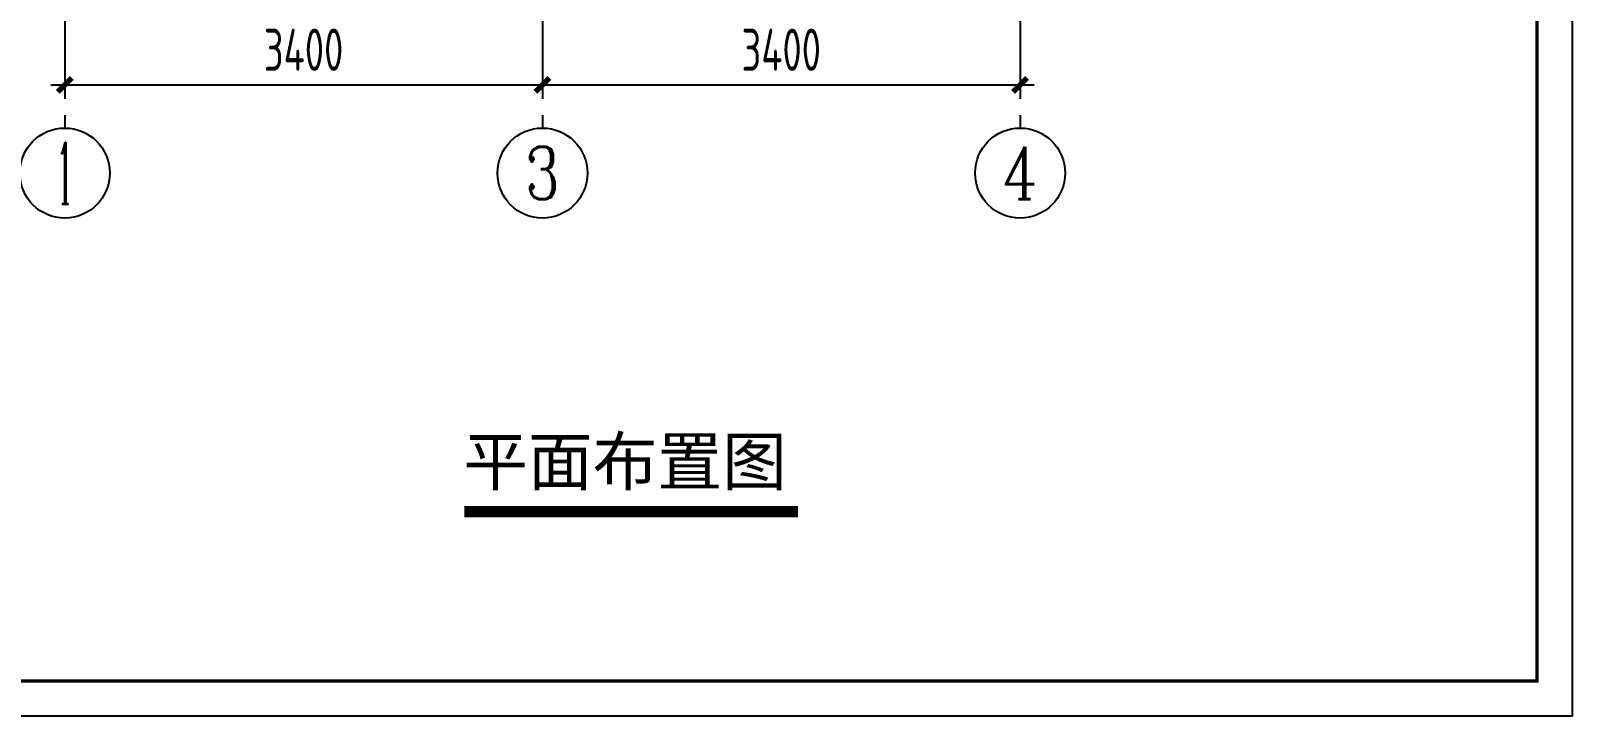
# Model space of a CAD drawing. Header units: millimetres. Extents: x -133666 to 880576, y -269375 to 86941.
# Drawn here: x 26232 to 37204, y -259735 to -254862 of the extents above; entities that cross this region are included whole.
import ezdxf
from ezdxf.enums import TextEntityAlignment as Align

# ---------------------------------------------------------------- set-up
doc = ezdxf.new("R2010")
doc.units = ezdxf.units.MM
doc.header["$LTSCALE"] = 1000
doc.linetypes.add('CENTER', pattern=[50.8, 31.75, -6.35, 6.35, -6.35])
doc.linetypes.add('CENTER2', pattern=[1.125, 0.75, -0.125, 0.125, -0.125])
doc.layers.get('0').update_dxf_attribs({"linetype": 'CONTINUOUS'})
doc.layers.get('Defpoints').update_dxf_attribs({"color": 6, "linetype": 'CONTINUOUS'})
for name, color, linetype in [('6#轴网(1-4)20181120$0$11 12 17 18 19 20 21 22-ZW$0$AXIS_轴号_A', 8, 'CONTINUOUS'), ('6#轴网(1-4)20181120$0$11 12 17 18 19 20 21 22-ZW$0$AXIS_轴文_A', 8, 'CONTINUOUS'), ('6#轴网(1-4)20181120$0$AXIS_TEXT', 8, 'CONTINUOUS'), ('AXIS', 253, 'CENTER'), ('BORDER', 7, 'CONTINUOUS'), ('DIM', 3, 'CONTINUOUS'), ('PUB_TEXT', 7, 'CONTINUOUS'), ('WALL', 2, 'CONTINUOUS')]:
    doc.layers.add(name, color=color, linetype=linetype)
doc.styles.add('6#轴网(1-4)20181120$0$11 12 17 18 19 20 21 22-ZW$0$_TCH_AXIS', font='COMPLEX', dxfattribs={"bigfont": 'GBCBIG'})
doc.styles.add('6#轴网(1-4)20181120$0$COMPLEX', font='COMPLEX')
doc.styles.add('ZZ', font='tssdeng.shx', dxfattribs={"width": 0.7, "bigfont": 'tssdchn.shx'})
doc.styles.add('黑体', font='simhei.ttf')
doc.dimstyles.new('TSSD_100_100', dxfattribs={"dimtxt": 300, "dimasz": 100, "dimexe": 100, "dimexo": 250, "dimgap": 100, "dimtad": 1, "dimdec": 0, "dimzin": 0, "dimdsep": 46, "dimtxsty": 'ZZ', "dimblk": 'ARCHTICK', "dimcen": 0, "dimdle": 100, "dimclrd": 256, "dimclrt": 7, "dimadec": 0, "dimazin": 0, "dimtfac": 1, "dimtdec": 0, "dimtix": 1, "dimtmove": 2, "dimatfit": 3, "dimfxl": 0, "dimtolj": 1, "dimtzin": 0, "dimarcsym": 0})

# ---------------------------------------------------------------- blocks, each defined once
blk = doc.blocks.new('6#轴网(1-4)20181120$0$_AXISO')
at = {"color": 8}
blk.add_circle((0, 0), 0.5, dxfattribs=at)
at = {"layer": '6#轴网(1-4)20181120$0$AXIS_TEXT', "color": 8, "style": '6#轴网(1-4)20181120$0$COMPLEX', "width": 1.041667}
blk.add_attdef('A', text='', height=0.56, dxfattribs=at).set_placement((-0.25, -0.28), (0.25, -0.28), align=Align.FIT)
blk = doc.blocks.new('_ArchTick')
at = {"color": 0, "linetype": 'ByBlock', "const_width": 0.4}
blk.add_lwpolyline([(-0.5, -0.5), (0.5, 0.5)], dxfattribs=at)
blk = doc.blocks.new('*D342')
at = {"layer": 'Defpoints', "color": 0}
for p in [(3400, -1600), (0, -1725), (3400, -2379)]:
    blk.add_point(p, dxfattribs=at)
at = {"layer": 'DIM', "color": 0, "lineweight": -2}
for p, q in [((3400, -1850), (3400, -2479)), ((0, -1975), (0, -2479))]:
    blk.add_line(p, q, dxfattribs=at)
at = {"layer": 'DIM', "lineweight": -2}
blk.add_line((-100, -2379), (3500, -2379), dxfattribs=at)
at = {"layer": 'DIM', "lineweight": -2, "xscale": 100, "yscale": 100, "zscale": 100, "rotation": 180}
blk.add_blockref('_ArchTick', (0, -2379), dxfattribs=at)
at = {"layer": 'DIM', "lineweight": -2, "xscale": 100, "yscale": 100, "zscale": 100}
blk.add_blockref('_ArchTick', (3400, -2379), dxfattribs=at)
at = {"layer": 'DIM', "color": 7, "insert": (1700, -2129), "char_height": 300, "attachment_point": 5, "style": 'ZZ'}
blk.add_mtext('\\A1;3400', dxfattribs=at)
blk = doc.blocks.new('*D343')
at = {"layer": 'Defpoints', "color": 0}
for p in [(3400, -1600), (6800, -1600), (6800, -2379)]:
    blk.add_point(p, dxfattribs=at)
at = {"layer": 'DIM', "color": 0, "lineweight": -2}
for p, q in [((3400, -1850), (3400, -2479)), ((6800, -1850), (6800, -2479))]:
    blk.add_line(p, q, dxfattribs=at)
at = {"layer": 'DIM', "lineweight": -2}
blk.add_line((3300, -2379), (6900, -2379), dxfattribs=at)
at = {"layer": 'DIM', "lineweight": -2, "xscale": 100, "yscale": 100, "zscale": 100, "rotation": 180}
blk.add_blockref('_ArchTick', (3400, -2379), dxfattribs=at)
at = {"layer": 'DIM', "lineweight": -2, "xscale": 100, "yscale": 100, "zscale": 100}
blk.add_blockref('_ArchTick', (6800, -2379), dxfattribs=at)
at = {"layer": 'DIM', "color": 7, "insert": (5100, -2129), "char_height": 300, "attachment_point": 5, "style": 'ZZ'}
blk.add_mtext('\\A1;3400', dxfattribs=at)
blk = doc.blocks.new('B20190319225928')
at = {"layer": 'BORDER'}
blk.add_lwpolyline([(0, 0), (0, 29700), (42000, 29700), (42000, 0)], close=True, dxfattribs=at)
at = {"layer": 'BORDER', "const_width": 50}
blk.add_lwpolyline([(2500, 500), (2500, 29200), (41500, 29200), (41500, 500)], close=True, dxfattribs=at)
blk = doc.blocks.new('B20190222125856')
at = {"layer": 'AXIS', "linetype": 'CENTER2'}
for p, q in [((0, 11781), (0, -2685.7)), ((3400, 11781), (3400, -2685.7)), ((6800, 11781), (6800, -2685.7))]:
    blk.add_line(p, q, dxfattribs=at)
at = {"layer": '6#轴网(1-4)20181120$0$11 12 17 18 19 20 21 22-ZW$0$AXIS_轴号_A'}
ref = blk.add_blockref('6#轴网(1-4)20181120$0$_AXISO', (0, -3005.7), dxfattribs=dict(at, xscale=640, yscale=640, zscale=640))
ref.add_attrib('A', '1', dxfattribs={"layer": '6#轴网(1-4)20181120$0$11 12 17 18 19 20 21 22-ZW$0$AXIS_轴文_A', "height": 435.8, "style": '6#轴网(1-4)20181120$0$11 12 17 18 19 20 21 22-ZW$0$_TCH_AXIS', "width": 0.555556}).set_placement((-51.9, -3223.6), (51.9, -3223.6), align=Align.FIT)
ref = blk.add_blockref('6#轴网(1-4)20181120$0$_AXISO', (3400, -3005.7), dxfattribs=dict(at, xscale=640, yscale=640, zscale=640))
ref.add_attrib('A', '3', dxfattribs={"layer": '6#轴网(1-4)20181120$0$11 12 17 18 19 20 21 22-ZW$0$AXIS_轴文_A', "height": 372.8, "style": '6#轴网(1-4)20181120$0$11 12 17 18 19 20 21 22-ZW$0$_TCH_AXIS'}).set_placement((3275.7, -3192.1), (3524.3, -3192.1), align=Align.FIT)
ref = blk.add_blockref('6#轴网(1-4)20181120$0$_AXISO', (6800, -3005.7), dxfattribs=dict(at, xscale=640, yscale=640, zscale=640))
ref.add_attrib('A', '4', dxfattribs={"layer": '6#轴网(1-4)20181120$0$11 12 17 18 19 20 21 22-ZW$0$AXIS_轴文_A', "height": 372.8, "style": '6#轴网(1-4)20181120$0$11 12 17 18 19 20 21 22-ZW$0$_TCH_AXIS', "width": 0.875}).set_placement((6675.7, -3192.1), (6924.3, -3192.1), align=Align.FIT)
at = {"layer": 'DIM'}
for base, p1, p2, picture, middle in [((3400, -2379.1), (0, -1724.9), (3400, -1600), '*D342', (1700, -2129.1)), ((6800, -2379.1), (3400, -1600), (6800, -1600), '*D343', (5100, -2129.1))]:
    dim = blk.add_linear_dim(base=base, p1=p1, p2=p2, dimstyle='TSSD_100_100', dxfattribs=at)
    dim.commit()
    dim.dimension.update_dxf_attribs({"geometry": picture, "text_midpoint": middle})

msp = doc.modelspace()

# ---------------------------------------------------------------- linework, layer by layer
at = {"layer": 'PUB_TEXT', "const_width": 80}
msp.add_lwpolyline([(29319.2, -258280.3), (31693.7, -258280.3)], dxfattribs=at)

# ---------------------------------------------------------------- block references
at = {"layer": 'DIM'}
msp.add_blockref('B20190222125856', (26474, -252867.8), dxfattribs=at)
at = {"layer": 'WALL', "xscale": 0.5, "yscale": 0.5, "zscale": 0.5, "rotation": 270}
msp.add_blockref('B20190319225928', (22353.8, -238735), dxfattribs=at)

# ---------------------------------------------------------------- texts
at = {"layer": 'PUB_TEXT', "style": '黑体'}
msp.add_text('平面布置图', height=337.59, dxfattribs=at).set_placement((29310.9, -258092.4))

doc.saveas('drawing.dxf')
